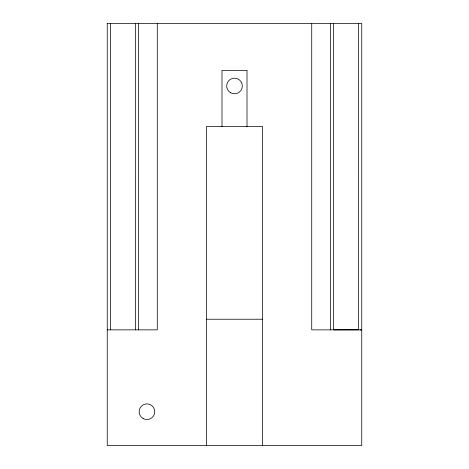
<?xml version="1.0" encoding="UTF-8"?>
<svg xmlns="http://www.w3.org/2000/svg" width="469" height="469" viewBox="0 0 469 469"><rect width="100%" height="100%" fill="white"/><g stroke="black" fill="none" stroke-linecap="round" stroke-linejoin="round"><path stroke-width="0.7" d="M110.373 329.859L110.379 23.45M135.383 329.859L135.389 23.45M138.513 329.859L138.519 23.45M157.279 23.45L157.273 329.859L107.243 329.859M206.36 445.55L206.366 126.63L262.64 126.63L262.64 445.55M221.995 126.63L221.995 70.35L247.011 70.35L247.011 126.63M311.733 23.456L311.727 329.865L361.751 329.865M330.487 329.865L330.493 23.456M333.617 23.456L333.611 329.859L358.627 329.824L358.633 23.456M206.36 319.231L262.64 319.231M359.993 329.865L361.558 329.865M107.249 23.45L107.243 445.544L361.751 445.55L361.757 23.456L107.249 23.45M230.596 92.756A7.815 7.815 0 0 0 242.321 85.985A7.815 7.815 0 0 0 230.596 79.214A7.815 7.815 0 0 0 230.596 92.756M143.045 418.471A7.815 7.815 0 0 0 154.77 411.706A7.815 7.815 0 0 0 143.045 404.935A7.815 7.815 0 0 0 143.045 418.471"/></g></svg>
